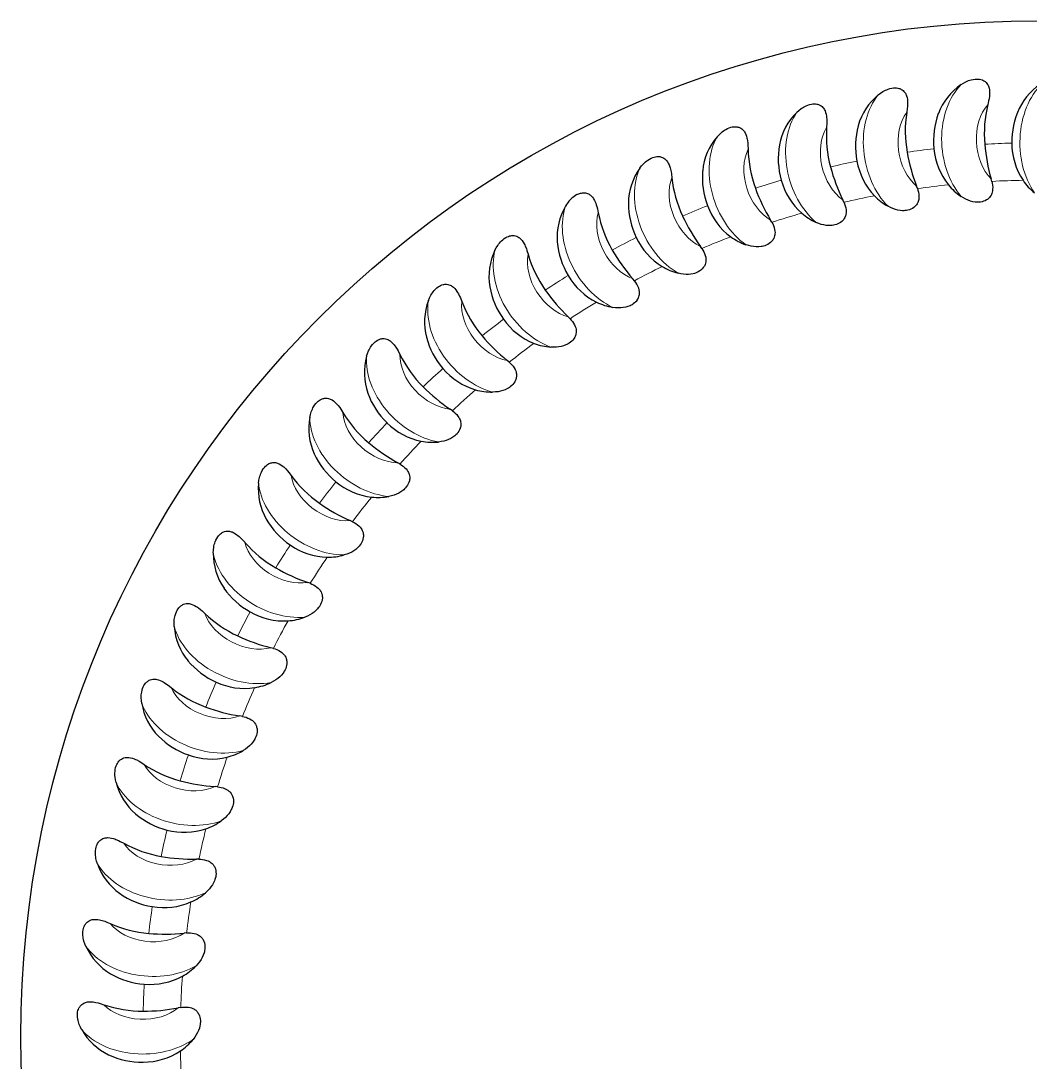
# Model space of a CAD drawing. Extents: x 89 to 647, y -82 to 440.
# Drawn here: x 581.19 to 614.08, y 228.27 to 262.23 of the extents above; entities that cross this region are included whole.
import ezdxf

# ---------------------------------------------------------------- set-up
doc = ezdxf.new("R2010")
doc.units = 0
doc.header["$LTSCALE"] = 7
doc.header["$MEASUREMENT"] = 0
doc.layers.add('8', color=250, linetype='CONTINUOUS', lineweight=15)

msp = doc.modelspace()

# ---------------------------------------------------------------- linework, layer by layer
at = {"layer": '8', "lineweight": 30, "ltscale": 0.002045}
for p, q in [((612.832, 256.991), (612.811, 257.07)), ((610.407, 256.756), (610.379, 256.833)), ((608.011, 256.31), (607.977, 256.384)), ((605.664, 255.657), (605.623, 255.728)), ((593.544, 247.775), (593.474, 247.816)), ((591.996, 245.893), (591.922, 245.928)), ((590.617, 243.884), (590.54, 243.913)), ((588.41, 239.545), (588.33, 239.56)), ((587.598, 237.248), (587.517, 237.255)), ((586.99, 234.888), (586.908, 234.889))]:
    msp.add_line(p, q, dxfattribs=at)
at = {"layer": '8', "lineweight": 30, "ltscale": 0.002044}
for p, q in [((603.382, 254.802), (603.335, 254.869)), ((601.184, 253.752), (601.131, 253.815)), ((597.102, 251.097), (597.04, 251.15)), ((595.251, 249.514), (595.184, 249.561)), ((586.589, 232.485), (586.508, 232.478)), ((586.4, 230.056), (586.319, 230.042))]:
    msp.add_line(p, q, dxfattribs=at)
at = {"layer": '8', "lineweight": 30, "ltscale": 0.002046}
for p, q in [((599.085, 252.514), (599.027, 252.572)), ((589.419, 241.763), (589.34, 241.784))]:
    msp.add_line(p, q, dxfattribs=at)
at = {"layer": '8', "lineweight": 30}
for points in [[(611.829, 260.145), (611.908, 260.195), (611.99, 260.239), (612.032, 260.258), (612.076, 260.275), (612.119, 260.29), (612.163, 260.303), (612.224, 260.316), (612.284, 260.325), (612.345, 260.328), (612.39, 260.326), (612.434, 260.32), (612.477, 260.311), (612.518, 260.297), (612.544, 260.287), (612.568, 260.274), (612.591, 260.26), (612.613, 260.245), (612.645, 260.216), (612.673, 260.185), (612.696, 260.15), (612.711, 260.123), (612.724, 260.094), (612.735, 260.064), (612.743, 260.034), (612.754, 259.975), (612.76, 259.915), (612.76, 259.855), (612.758, 259.811), (612.754, 259.767), (612.741, 259.68), (612.729, 259.617), (612.701, 259.492)], [(609.133, 259.811), (609.207, 259.867), (609.285, 259.918), (609.326, 259.941), (609.367, 259.962), (609.409, 259.98), (609.452, 259.997), (609.511, 260.015), (609.571, 260.029), (609.631, 260.037), (609.676, 260.039), (609.721, 260.038), (609.764, 260.032), (609.806, 260.022), (609.832, 260.014), (609.858, 260.004), (609.882, 259.992), (609.905, 259.978), (609.939, 259.952), (609.97, 259.923), (609.996, 259.891), (610.014, 259.865), (610.029, 259.838), (610.042, 259.809), (610.053, 259.78), (610.069, 259.722), (610.08, 259.663), (610.086, 259.602), (610.087, 259.559), (610.087, 259.515), (610.082, 259.427), (610.076, 259.363), (610.058, 259.235)], [(606.476, 259.243), (606.545, 259.305), (606.618, 259.362), (606.657, 259.388), (606.696, 259.413), (606.737, 259.435), (606.778, 259.456), (606.835, 259.479), (606.893, 259.498), (606.953, 259.511), (606.997, 259.517), (607.042, 259.52), (607.086, 259.518), (607.128, 259.512), (607.155, 259.506), (607.181, 259.498), (607.206, 259.488), (607.23, 259.476), (607.267, 259.454), (607.3, 259.427), (607.329, 259.397), (607.349, 259.373), (607.366, 259.347), (607.382, 259.32), (607.396, 259.292), (607.417, 259.236), (607.432, 259.178), (607.443, 259.118), (607.449, 259.074), (607.452, 259.031), (607.455, 258.943), (607.454, 258.878), (607.448, 258.75)], [(603.879, 258.445), (603.942, 258.513), (604.01, 258.576), (604.046, 258.606), (604.084, 258.634), (604.122, 258.66), (604.161, 258.683), (604.216, 258.712), (604.272, 258.736), (604.33, 258.754), (604.374, 258.764), (604.418, 258.77), (604.462, 258.772), (604.505, 258.77), (604.532, 258.766), (604.559, 258.76), (604.585, 258.753), (604.61, 258.743), (604.648, 258.724), (604.683, 258.701), (604.715, 258.674), (604.737, 258.651), (604.757, 258.627), (604.775, 258.601), (604.791, 258.574), (604.817, 258.52), (604.837, 258.463), (604.853, 258.405), (604.862, 258.362), (604.87, 258.319), (604.88, 258.232), (604.885, 258.167), (604.89, 258.039)], [(601.361, 257.424), (601.418, 257.497), (601.48, 257.566), (601.514, 257.599), (601.549, 257.63), (601.584, 257.659), (601.621, 257.686), (601.673, 257.719), (601.728, 257.748), (601.784, 257.771), (601.827, 257.785), (601.87, 257.795), (601.913, 257.801), (601.957, 257.802), (601.984, 257.801), (602.011, 257.797), (602.038, 257.792), (602.063, 257.785), (602.103, 257.769), (602.14, 257.749), (602.174, 257.725), (602.198, 257.704), (602.22, 257.681), (602.24, 257.657), (602.258, 257.632), (602.289, 257.58), (602.314, 257.526), (602.335, 257.469), (602.348, 257.427), (602.359, 257.385), (602.377, 257.299), (602.388, 257.235), (602.404, 257.107)], [(610.407, 256.756), (610.424, 256.699), (610.44, 256.638), (610.451, 256.573), (610.456, 256.509), (610.455, 256.454), (610.449, 256.404), (610.44, 256.362), (610.431, 256.332), (610.42, 256.305), (610.397, 256.26), (610.373, 256.223), (610.355, 256.201), (610.337, 256.181), (610.314, 256.16), (610.291, 256.141), (610.244, 256.11), (610.197, 256.085), (610.148, 256.067), (610.099, 256.053), (610.05, 256.043), (610, 256.037), (609.962, 256.035), (609.923, 256.035), (609.844, 256.041), (609.767, 256.054), (609.69, 256.074), (609.61, 256.102), (609.53, 256.136), (609.449, 256.179)], [(612.832, 256.991), (612.844, 256.933), (612.854, 256.871), (612.86, 256.805), (612.859, 256.741), (612.854, 256.686), (612.844, 256.637), (612.831, 256.596), (612.819, 256.567), (612.806, 256.541), (612.779, 256.498), (612.752, 256.463), (612.732, 256.443), (612.712, 256.424), (612.688, 256.405), (612.663, 256.388), (612.614, 256.361), (612.564, 256.341), (612.514, 256.327), (612.465, 256.317), (612.414, 256.312), (612.364, 256.311), (612.326, 256.312), (612.287, 256.315), (612.209, 256.328), (612.134, 256.348), (612.058, 256.375), (611.982, 256.409), (611.905, 256.45), (611.828, 256.5)], [(599.312, 256.56), (599.263, 256.533), (599.217, 256.501), (599.172, 256.466), (599.14, 256.438), (599.11, 256.408), (599.052, 256.344), (599, 256.277), (598.97, 256.233), (598.942, 256.187)], [(599.312, 256.56), (599.37, 256.586), (599.4, 256.596), (599.43, 256.605), (599.46, 256.611), (599.49, 256.615), (599.519, 256.617), (599.549, 256.617), (599.587, 256.613), (599.623, 256.605), (599.659, 256.593), (599.684, 256.582), (599.707, 256.569), (599.73, 256.555), (599.751, 256.539), (599.786, 256.507), (599.818, 256.472), (599.846, 256.434), (599.865, 256.403), (599.882, 256.372), (599.905, 256.325), (599.924, 256.278), (599.943, 256.223), (599.96, 256.168), (599.978, 256.1), (599.994, 256.032), (600.008, 255.963)], [(608.011, 256.31), (608.034, 256.255), (608.054, 256.195), (608.071, 256.132), (608.082, 256.068), (608.086, 256.013), (608.084, 255.964), (608.079, 255.921), (608.072, 255.89), (608.064, 255.863), (608.045, 255.816), (608.024, 255.777), (608.008, 255.753), (607.992, 255.731), (607.971, 255.708), (607.949, 255.687), (607.906, 255.652), (607.86, 255.624), (607.814, 255.601), (607.767, 255.583), (607.718, 255.569), (607.669, 255.559), (607.631, 255.554), (607.592, 255.55), (607.513, 255.549), (607.436, 255.556), (607.356, 255.569), (607.275, 255.589), (607.192, 255.617), (607.108, 255.652)], [(605.664, 255.657), (605.691, 255.604), (605.717, 255.547), (605.739, 255.485), (605.755, 255.423), (605.764, 255.368), (605.767, 255.319), (605.765, 255.275), (605.761, 255.244), (605.755, 255.216), (605.741, 255.168), (605.723, 255.127), (605.709, 255.102), (605.695, 255.079), (605.676, 255.054), (605.657, 255.031), (605.616, 254.993), (605.573, 254.96), (605.529, 254.934), (605.483, 254.912), (605.436, 254.893), (605.388, 254.879), (605.351, 254.87), (605.313, 254.864), (605.234, 254.856), (605.156, 254.856), (605.076, 254.862), (604.993, 254.875), (604.908, 254.895), (604.821, 254.923)], [(596.64, 254.744), (596.683, 254.826), (596.732, 254.905), (596.759, 254.943), (596.788, 254.98), (596.819, 255.015), (596.85, 255.048), (596.896, 255.09), (596.944, 255.127), (596.996, 255.16), (597.035, 255.181), (597.076, 255.198), (597.118, 255.212), (597.16, 255.22), (597.188, 255.224), (597.215, 255.225), (597.242, 255.225), (597.269, 255.222), (597.31, 255.213), (597.351, 255.2), (597.388, 255.182), (597.415, 255.166), (597.44, 255.147), (597.464, 255.127), (597.487, 255.105), (597.526, 255.06), (597.56, 255.01), (597.591, 254.958), (597.611, 254.919), (597.629, 254.879), (597.662, 254.798), (597.683, 254.737), (597.721, 254.614)], [(603.382, 254.802), (603.414, 254.752), (603.444, 254.697), (603.472, 254.637), (603.494, 254.577), (603.507, 254.523), (603.514, 254.474), (603.516, 254.431), (603.515, 254.399), (603.512, 254.371), (603.502, 254.321), (603.487, 254.279), (603.476, 254.253), (603.463, 254.229), (603.447, 254.203), (603.43, 254.178), (603.393, 254.136), (603.353, 254.1), (603.311, 254.07), (603.267, 254.044), (603.222, 254.022), (603.175, 254.003), (603.139, 253.991), (603.102, 253.981), (603.024, 253.967), (602.946, 253.959), (602.866, 253.959), (602.782, 253.964), (602.696, 253.977), (602.606, 253.998)], [(601.225, 253.059), (601.261, 253.1), (601.293, 253.146), (601.307, 253.172), (601.32, 253.201), (601.331, 253.231), (601.341, 253.264), (601.348, 253.305), (601.351, 253.351), (601.348, 253.405), (601.34, 253.453), (601.325, 253.507), (601.3, 253.571), (601.266, 253.634), (601.227, 253.694), (601.184, 253.752)], [(594.472, 253.107), (594.508, 253.192), (594.55, 253.275), (594.574, 253.315), (594.6, 253.354), (594.627, 253.391), (594.655, 253.427), (594.697, 253.473), (594.742, 253.514), (594.79, 253.552), (594.828, 253.576), (594.867, 253.597), (594.908, 253.614), (594.949, 253.626), (594.976, 253.632), (595.003, 253.636), (595.03, 253.637), (595.057, 253.637), (595.099, 253.632), (595.14, 253.622), (595.18, 253.607), (595.208, 253.594), (595.235, 253.578), (595.26, 253.559), (595.285, 253.539), (595.327, 253.498), (595.366, 253.452), (595.401, 253.402), (595.424, 253.365), (595.446, 253.327), (595.486, 253.249), (595.512, 253.19), (595.561, 253.071)], [(601.225, 253.059), (601.188, 253.025), (601.148, 252.995), (601.107, 252.968), (601.075, 252.951), (601.042, 252.935), (600.973, 252.908), (600.9, 252.888), (600.823, 252.874), (600.743, 252.866), (600.659, 252.865), (600.572, 252.87), (600.481, 252.883)], [(599.085, 252.514), (599.125, 252.47), (599.165, 252.421), (599.202, 252.367), (599.234, 252.311), (599.257, 252.26), (599.272, 252.213), (599.282, 252.171), (599.286, 252.14), (599.288, 252.111), (599.286, 252.061), (599.28, 252.017), (599.273, 251.989), (599.265, 251.963), (599.253, 251.934), (599.24, 251.907), (599.211, 251.86), (599.178, 251.817), (599.142, 251.78), (599.104, 251.747), (599.063, 251.717), (599.02, 251.691), (598.987, 251.673), (598.951, 251.656), (598.877, 251.629), (598.802, 251.608), (598.723, 251.593), (598.64, 251.584), (598.553, 251.582), (598.461, 251.586)], [(592.455, 251.286), (592.483, 251.374), (592.518, 251.46), (592.539, 251.503), (592.561, 251.544), (592.584, 251.583), (592.61, 251.621), (592.648, 251.67), (592.689, 251.716), (592.734, 251.757), (592.769, 251.784), (592.807, 251.809), (592.845, 251.829), (592.885, 251.845), (592.912, 251.853), (592.938, 251.859), (592.965, 251.863), (592.992, 251.865), (593.034, 251.864), (593.076, 251.858), (593.117, 251.847), (593.146, 251.835), (593.174, 251.822), (593.201, 251.806), (593.227, 251.788), (593.273, 251.75), (593.316, 251.708), (593.355, 251.661), (593.381, 251.627), (593.406, 251.59), (593.453, 251.516), (593.484, 251.46), (593.543, 251.345)], [(597.102, 251.097), (597.146, 251.057), (597.19, 251.012), (597.232, 250.961), (597.269, 250.908), (597.295, 250.86), (597.315, 250.815), (597.328, 250.773), (597.335, 250.743), (597.34, 250.714), (597.342, 250.664), (597.34, 250.619), (597.335, 250.591), (597.329, 250.565), (597.321, 250.535), (597.31, 250.507), (597.285, 250.457), (597.256, 250.412), (597.224, 250.371), (597.188, 250.335), (597.15, 250.302), (597.11, 250.272), (597.078, 250.251), (597.044, 250.232), (596.973, 250.198), (596.9, 250.17), (596.822, 250.149), (596.74, 250.133), (596.653, 250.123), (596.562, 250.119)], [(590.605, 249.296), (590.625, 249.387), (590.653, 249.476), (590.669, 249.52), (590.688, 249.563), (590.708, 249.604), (590.73, 249.644), (590.763, 249.696), (590.8, 249.745), (590.841, 249.79), (590.874, 249.82), (590.909, 249.848), (590.946, 249.871), (590.985, 249.891), (591.01, 249.901), (591.036, 249.91), (591.062, 249.916), (591.089, 249.92), (591.131, 249.923), (591.174, 249.92), (591.215, 249.913), (591.245, 249.904), (591.274, 249.893), (591.302, 249.879), (591.33, 249.864), (591.379, 249.83), (591.425, 249.792), (591.469, 249.749), (591.498, 249.717), (591.526, 249.683), (591.579, 249.612), (591.615, 249.559), (591.683, 249.45)], [(595.251, 249.514), (595.298, 249.477), (595.346, 249.436), (595.392, 249.389), (595.433, 249.34), (595.464, 249.294), (595.487, 249.25), (595.504, 249.21), (595.514, 249.18), (595.52, 249.153), (595.528, 249.103), (595.529, 249.058), (595.527, 249.03), (595.523, 249.003), (595.517, 248.972), (595.509, 248.943), (595.489, 248.891), (595.464, 248.844), (595.435, 248.801), (595.403, 248.762), (595.368, 248.725), (595.33, 248.692), (595.3, 248.668), (595.268, 248.646), (595.2, 248.606), (595.13, 248.573), (595.054, 248.544), (594.974, 248.521), (594.888, 248.504), (594.797, 248.492)], [(588.935, 247.153), (588.947, 247.245), (588.967, 247.336), (588.979, 247.381), (588.994, 247.426), (589.011, 247.469), (589.029, 247.51), (589.058, 247.565), (589.09, 247.617), (589.127, 247.666), (589.157, 247.699), (589.19, 247.729), (589.225, 247.756), (589.261, 247.779), (589.286, 247.791), (589.311, 247.802), (589.337, 247.811), (589.363, 247.817), (589.405, 247.823), (589.447, 247.824), (589.489, 247.82), (589.52, 247.814), (589.55, 247.806), (589.579, 247.795), (589.608, 247.782), (589.66, 247.753), (589.709, 247.718), (589.756, 247.679), (589.788, 247.65), (589.819, 247.618), (589.877, 247.553), (589.918, 247.503), (589.996, 247.401)], [(593.544, 247.775), (593.594, 247.742), (593.645, 247.706), (593.696, 247.663), (593.741, 247.617), (593.776, 247.574), (593.803, 247.533), (593.823, 247.495), (593.835, 247.466), (593.844, 247.439), (593.856, 247.389), (593.861, 247.345), (593.862, 247.317), (593.86, 247.289), (593.857, 247.259), (593.851, 247.229), (593.835, 247.175), (593.815, 247.126), (593.79, 247.081), (593.761, 247.039), (593.729, 247), (593.695, 246.963), (593.667, 246.937), (593.637, 246.912), (593.573, 246.866), (593.506, 246.827), (593.433, 246.792), (593.355, 246.762), (593.271, 246.737), (593.181, 246.718)], [(591.996, 245.893), (592.049, 245.866), (592.103, 245.833), (592.156, 245.796), (592.205, 245.754), (592.244, 245.714), (592.274, 245.675), (592.298, 245.639), (592.312, 245.611), (592.324, 245.585), (592.34, 245.537), (592.349, 245.493), (592.352, 245.465), (592.353, 245.437), (592.352, 245.407), (592.349, 245.377), (592.338, 245.322), (592.322, 245.271), (592.301, 245.224), (592.276, 245.179), (592.248, 245.137), (592.216, 245.098), (592.191, 245.07), (592.163, 245.042), (592.103, 244.991), (592.04, 244.946), (591.971, 244.905), (591.895, 244.868), (591.814, 244.836), (591.727, 244.809)], [(587.458, 244.873), (587.463, 244.965), (587.474, 245.058), (587.483, 245.104), (587.493, 245.149), (587.506, 245.193), (587.521, 245.237), (587.544, 245.294), (587.572, 245.348), (587.605, 245.4), (587.632, 245.436), (587.662, 245.469), (587.694, 245.498), (587.729, 245.524), (587.752, 245.539), (587.776, 245.552), (587.801, 245.563), (587.826, 245.571), (587.868, 245.581), (587.91, 245.586), (587.952, 245.586), (587.983, 245.582), (588.014, 245.576), (588.044, 245.568), (588.074, 245.558), (588.128, 245.533), (588.18, 245.503), (588.23, 245.468), (588.265, 245.442), (588.298, 245.413), (588.362, 245.353), (588.407, 245.307), (588.494, 245.211)], [(590.617, 243.884), (590.672, 243.861), (590.729, 243.834), (590.785, 243.801), (590.838, 243.764), (590.88, 243.727), (590.914, 243.691), (590.94, 243.657), (590.957, 243.631), (590.971, 243.606), (590.991, 243.559), (591.003, 243.517), (591.009, 243.489), (591.013, 243.461), (591.014, 243.431), (591.014, 243.4), (591.008, 243.345), (590.996, 243.293), (590.979, 243.244), (590.958, 243.197), (590.934, 243.153), (590.906, 243.111), (590.883, 243.081), (590.858, 243.051), (590.803, 242.995), (590.744, 242.944), (590.678, 242.897), (590.607, 242.854), (590.528, 242.815), (590.443, 242.78)], [(586.186, 242.472), (586.182, 242.565), (586.185, 242.658), (586.19, 242.704), (586.197, 242.751), (586.205, 242.796), (586.216, 242.84), (586.235, 242.899), (586.258, 242.956), (586.286, 243.01), (586.31, 243.048), (586.337, 243.084), (586.367, 243.116), (586.399, 243.145), (586.421, 243.161), (586.444, 243.176), (586.467, 243.189), (586.492, 243.2), (586.532, 243.214), (586.574, 243.222), (586.615, 243.225), (586.647, 243.225), (586.678, 243.221), (586.709, 243.216), (586.739, 243.208), (586.796, 243.188), (586.85, 243.163), (586.903, 243.133), (586.94, 243.109), (586.975, 243.084), (587.045, 243.029), (587.093, 242.987), (587.188, 242.9)], [(589.419, 241.763), (589.476, 241.745), (589.534, 241.722), (589.594, 241.694), (589.649, 241.662), (589.694, 241.629), (589.731, 241.596), (589.76, 241.565), (589.78, 241.54), (589.796, 241.516), (589.82, 241.471), (589.836, 241.43), (589.844, 241.403), (589.85, 241.376), (589.854, 241.345), (589.856, 241.315), (589.855, 241.259), (589.848, 241.207), (589.835, 241.156), (589.819, 241.108), (589.798, 241.062), (589.774, 241.018), (589.754, 240.985), (589.732, 240.954), (589.682, 240.893), (589.627, 240.837), (589.566, 240.785), (589.498, 240.736), (589.424, 240.69), (589.342, 240.648)], [(585.128, 239.97), (585.116, 240.062), (585.111, 240.155), (585.111, 240.201), (585.114, 240.248), (585.119, 240.294), (585.126, 240.339), (585.139, 240.399), (585.157, 240.458), (585.18, 240.514), (585.201, 240.554), (585.225, 240.592), (585.251, 240.627), (585.281, 240.658), (585.301, 240.677), (585.323, 240.694), (585.345, 240.709), (585.369, 240.722), (585.408, 240.739), (585.448, 240.751), (585.49, 240.758), (585.521, 240.76), (585.552, 240.759), (585.584, 240.756), (585.615, 240.751), (585.672, 240.736), (585.729, 240.716), (585.784, 240.69), (585.823, 240.67), (585.861, 240.648), (585.934, 240.6), (585.987, 240.562), (586.088, 240.483)], [(588.41, 239.545), (588.468, 239.532), (588.529, 239.515), (588.59, 239.492), (588.649, 239.464), (588.696, 239.436), (588.736, 239.406), (588.768, 239.377), (588.789, 239.354), (588.807, 239.332), (588.835, 239.29), (588.854, 239.25), (588.865, 239.223), (588.873, 239.197), (588.88, 239.167), (588.885, 239.137), (588.888, 239.082), (588.886, 239.028), (588.878, 238.977), (588.865, 238.928), (588.849, 238.88), (588.829, 238.834), (588.812, 238.8), (588.792, 238.766), (588.748, 238.701), (588.698, 238.641), (588.642, 238.584), (588.578, 238.529), (588.508, 238.477), (588.431, 238.428)], [(584.291, 237.385), (584.271, 237.475), (584.259, 237.567), (584.255, 237.614), (584.254, 237.661), (584.254, 237.707), (584.257, 237.753), (584.266, 237.814), (584.278, 237.874), (584.297, 237.932), (584.314, 237.973), (584.334, 238.013), (584.357, 238.05), (584.384, 238.084), (584.403, 238.104), (584.423, 238.123), (584.444, 238.14), (584.466, 238.155), (584.504, 238.175), (584.543, 238.191), (584.584, 238.201), (584.614, 238.206), (584.646, 238.208), (584.677, 238.208), (584.709, 238.206), (584.767, 238.196), (584.826, 238.18), (584.883, 238.16), (584.923, 238.143), (584.963, 238.124), (585.04, 238.083), (585.096, 238.05), (585.204, 237.98)], [(587.598, 237.248), (587.657, 237.24), (587.719, 237.228), (587.783, 237.211), (587.843, 237.188), (587.893, 237.164), (587.935, 237.138), (587.969, 237.112), (587.992, 237.091), (588.012, 237.07), (588.044, 237.03), (588.067, 236.992), (588.079, 236.967), (588.09, 236.941), (588.1, 236.912), (588.107, 236.883), (588.115, 236.828), (588.117, 236.774), (588.114, 236.723), (588.106, 236.672), (588.094, 236.624), (588.078, 236.576), (588.063, 236.54), (588.047, 236.505), (588.008, 236.436), (587.964, 236.372), (587.913, 236.31), (587.855, 236.25), (587.789, 236.192), (587.716, 236.136)], [(583.684, 234.737), (583.656, 234.825), (583.635, 234.916), (583.627, 234.962), (583.622, 235.008), (583.619, 235.054), (583.618, 235.1), (583.62, 235.162), (583.628, 235.223), (583.641, 235.282), (583.655, 235.325), (583.671, 235.366), (583.691, 235.405), (583.715, 235.441), (583.732, 235.463), (583.75, 235.484), (583.77, 235.502), (583.79, 235.519), (583.826, 235.543), (583.864, 235.561), (583.904, 235.575), (583.934, 235.583), (583.965, 235.588), (583.996, 235.59), (584.028, 235.591), (584.087, 235.586), (584.146, 235.576), (584.205, 235.56), (584.247, 235.547), (584.288, 235.532), (584.369, 235.497), (584.427, 235.469), (584.541, 235.409)], [(586.99, 234.888), (587.05, 234.886), (587.112, 234.879), (587.177, 234.868), (587.239, 234.85), (587.29, 234.831), (587.335, 234.808), (587.371, 234.785), (587.396, 234.766), (587.418, 234.747), (587.452, 234.711), (587.479, 234.675), (587.494, 234.65), (587.506, 234.626), (587.518, 234.598), (587.528, 234.569), (587.542, 234.515), (587.548, 234.462), (587.549, 234.41), (587.546, 234.36), (587.538, 234.31), (587.526, 234.261), (587.515, 234.224), (587.502, 234.188), (587.469, 234.116), (587.43, 234.048), (587.385, 233.982), (587.332, 233.917), (587.272, 233.853), (587.204, 233.792)], [(583.309, 232.046), (583.274, 232.131), (583.245, 232.22), (583.233, 232.265), (583.224, 232.311), (583.217, 232.356), (583.212, 232.402), (583.209, 232.464), (583.211, 232.525), (583.219, 232.585), (583.229, 232.629), (583.242, 232.672), (583.259, 232.712), (583.279, 232.751), (583.294, 232.774), (583.31, 232.796), (583.328, 232.816), (583.347, 232.834), (583.381, 232.861), (583.417, 232.883), (583.455, 232.9), (583.485, 232.91), (583.515, 232.918), (583.546, 232.923), (583.577, 232.926), (583.637, 232.927), (583.697, 232.922), (583.757, 232.912), (583.799, 232.902), (583.842, 232.89), (583.925, 232.863), (583.986, 232.84), (584.104, 232.79)], [(586.589, 232.485), (586.649, 232.487), (586.712, 232.486), (586.777, 232.481), (586.841, 232.469), (586.894, 232.454), (586.94, 232.435), (586.978, 232.416), (587.005, 232.399), (587.028, 232.382), (587.066, 232.348), (587.095, 232.315), (587.112, 232.292), (587.127, 232.269), (587.141, 232.242), (587.154, 232.214), (587.172, 232.161), (587.183, 232.109), (587.188, 232.057), (587.189, 232.007), (587.186, 231.956), (587.178, 231.906), (587.17, 231.869), (587.16, 231.832), (587.134, 231.757), (587.102, 231.686), (587.062, 231.616), (587.015, 231.547), (586.961, 231.478), (586.899, 231.411)], [(583.17, 229.332), (583.128, 229.415), (583.091, 229.5), (583.076, 229.544), (583.062, 229.589), (583.051, 229.634), (583.042, 229.679), (583.034, 229.74), (583.031, 229.801), (583.034, 229.862), (583.039, 229.907), (583.049, 229.95), (583.062, 229.992), (583.079, 230.032), (583.092, 230.056), (583.106, 230.079), (583.122, 230.101), (583.14, 230.121), (583.171, 230.151), (583.205, 230.176), (583.241, 230.196), (583.27, 230.209), (583.299, 230.219), (583.33, 230.227), (583.361, 230.233), (583.42, 230.239), (583.48, 230.239), (583.541, 230.234), (583.584, 230.228), (583.627, 230.22), (583.713, 230.2), (583.775, 230.183), (583.897, 230.143)], [(586.4, 230.056), (586.459, 230.063), (586.522, 230.068), (586.588, 230.068), (586.652, 230.062), (586.706, 230.051), (586.753, 230.037), (586.793, 230.02), (586.821, 230.006), (586.846, 229.991), (586.886, 229.961), (586.919, 229.93), (586.937, 229.909), (586.954, 229.887), (586.971, 229.861), (586.986, 229.835), (587.008, 229.784), (587.024, 229.733), (587.034, 229.682), (587.039, 229.632), (587.04, 229.581), (587.037, 229.531), (587.032, 229.493), (587.026, 229.455), (587.006, 229.378), (586.98, 229.305), (586.947, 229.232), (586.906, 229.158), (586.858, 229.086), (586.802, 229.013)]]:
    msp.add_lwpolyline(points, dxfattribs=at)
msp.add_circle((614.313, 229.101), 33.125, dxfattribs=at)
for centre, radius, start, end in [((612.945, 258.511), 1.979, 124.3173, 159.6491), ((615.515, 258.516), 1.981, 119.3296, 154.6285), ((610.387, 258.279), 1.979, 129.3173, 164.6491), ((616.529, 258.55), 3.943, 166.1762, 185.056), ((607.859, 257.826), 1.979, 134.3173, 169.6491), ((613.954, 258.631), 3.943, 171.1762, 190.056), ((613.491, 258.32), 2.559, 159.8954, 185.8909), ((616.042, 258.281), 2.56, 154.9154, 180.8997), ((611.382, 258.487), 3.943, 176.1762, 195.056), ((610.949, 258.138), 2.56, 164.9154, 190.8997), ((605.38, 257.154), 1.979, 139.3173, 174.6491), ((608.431, 257.734), 2.56, 169.9154, 195.8997), ((618.639, 258.732), 6.061, 185.0196, 195.9183), ((615.699, 258.247), 2.217, 180.1822, 213.428), ((608.832, 258.12), 3.943, 181.1762, 200.056), ((616.04, 258.997), 6.061, 190.0196, 200.9183), ((613.153, 258.257), 2.217, 185.1786, 218.4218), ((602.969, 256.269), 1.979, 144.3173, 179.6491), ((613.428, 259.033), 6.061, 195.0196, 205.9183), ((610.617, 258.045), 2.217, 190.1786, 223.4218), ((606.324, 257.532), 3.943, 186.1762, 205.056), ((605.958, 257.112), 2.56, 174.9154, 200.8997), ((610.822, 258.842), 6.061, 200.0196, 210.9183), ((608.108, 257.613), 2.217, 195.1786, 228.4218), ((612.929, 258.105), 1.947, 219.0325, 235.5549), ((615.462, 258.116), 1.947, 214.0325, 230.5549), ((610.406, 257.874), 1.947, 224.0325, 240.5549), ((600.644, 255.177), 1.979, 149.3173, 184.6491), ((603.548, 256.278), 2.56, 179.9154, 205.8997), ((605.647, 256.964), 2.217, 200.1786, 233.4218), ((603.876, 256.727), 3.943, 191.1762, 210.056), ((608.244, 258.425), 6.061, 205.0196, 215.9183), ((607.913, 257.424), 1.947, 229.0325, 245.5549), ((601.221, 255.236), 2.56, 184.9154, 210.8997), ((603.251, 256.102), 2.217, 205.1786, 238.4218), ((605.469, 256.759), 1.947, 234.0325, 250.5549), ((598.424, 253.887), 1.979, 154.3173, 189.6491), ((605.711, 257.784), 6.061, 210.0196, 220.9183), ((601.508, 255.712), 3.943, 196.1762, 215.056), ((603.092, 255.883), 1.947, 239.0325, 255.5549), ((600.94, 255.035), 2.217, 210.1786, 243.4218), ((598.993, 253.995), 2.56, 189.9154, 215.8997), ((603.244, 256.925), 6.061, 215.0196, 225.9183), ((596.324, 252.407), 1.979, 159.3173, 194.6491), ((599.238, 254.495), 3.943, 201.1762, 220.056), ((600.801, 254.803), 1.947, 244.0325, 260.5549), ((598.731, 253.771), 2.217, 215.1786, 248.4218), ((600.861, 255.855), 6.061, 220.0196, 230.9183), ((596.881, 252.565), 2.56, 194.9154, 220.8997), ((598.612, 253.527), 1.947, 249.0325, 265.5549), ((594.363, 250.751), 1.981, 164.3296, 199.6285), ((597.082, 253.085), 3.943, 206.1762, 225.056), ((596.64, 252.319), 2.217, 220.1786, 253.4218), ((598.58, 254.581), 6.061, 225.0196, 235.9183), ((594.903, 250.957), 2.56, 199.9154, 225.8997), ((596.543, 252.066), 1.947, 254.0326, 270.5549), ((592.55, 248.93), 1.979, 169.3173, 204.6491), ((595.057, 251.491), 3.943, 211.1762, 230.056), ((594.683, 250.69), 2.217, 225.1822, 258.428), ((596.419, 253.112), 6.061, 230.0196, 240.9183), ((594.609, 250.43), 1.947, 259.0325, 275.5549), ((593.072, 249.182), 2.56, 204.9154, 230.8997), ((593.179, 249.728), 3.943, 216.1762, 235.056), ((590.905, 246.957), 1.979, 174.3173, 209.6491), ((592.876, 248.898), 2.217, 230.1786, 263.4218), ((592.825, 248.631), 1.947, 264.0325, 280.5549), ((594.395, 251.461), 6.061, 235.0196, 245.9183), ((591.402, 247.254), 2.56, 209.9154, 235.8997), ((591.461, 247.808), 3.943, 221.1762, 240.056), ((589.438, 244.849), 1.979, 179.3173, 214.6491), ((591.233, 246.954), 2.217, 235.1786, 268.4218), ((591.204, 246.684), 1.947, 269.0325, 285.5549), ((592.522, 249.64), 6.061, 240.0196, 250.9183), ((589.907, 245.188), 2.56, 214.9154, 240.8997), ((589.918, 245.745), 3.943, 226.1762, 245.056), ((589.764, 244.874), 2.217, 240.1822, 273.428), ((588.16, 242.621), 1.979, 184.3173, 219.6491), ((589.76, 244.603), 1.947, 274.0325, 290.5549), ((590.815, 247.663), 6.061, 245.0196, 255.9183), ((588.598, 243), 2.56, 219.9154, 245.8997), ((588.56, 243.555), 3.943, 231.1762, 250.056), ((588.483, 242.675), 2.217, 245.1786, 278.4218), ((588.502, 242.404), 1.947, 279.0325, 295.5549), ((587.081, 240.29), 1.979, 189.3173, 224.6491), ((589.286, 245.544), 6.061, 250.0196, 260.9183), ((587.485, 240.706), 2.56, 224.9154, 250.8997), ((587.441, 240.104), 1.947, 284.0325, 300.5549), ((587.398, 240.372), 2.217, 250.1786, 283.4218), ((587.399, 241.256), 3.943, 236.1762, 255.056), ((586.209, 237.874), 1.979, 194.3173, 229.6491), ((587.948, 243.3), 6.061, 255.0196, 265.9183), ((586.575, 238.323), 2.56, 229.9154, 255.8997), ((586.584, 237.72), 1.947, 289.0326, 305.5549), ((586.518, 237.983), 2.217, 255.1786, 288.4218), ((586.442, 238.864), 3.943, 241.1762, 260.056), ((586.811, 240.949), 6.061, 260.0196, 270.9183), ((585.552, 235.392), 1.979, 199.3173, 234.6491), ((585.877, 235.871), 2.56, 234.9154, 260.8997), ((585.939, 235.271), 1.947, 294.0325, 310.5549), ((585.85, 235.527), 2.217, 260.1822, 293.428), ((585.697, 236.397), 3.943, 246.1762, 265.056), ((585.883, 238.507), 6.061, 265.0196, 275.9183), ((585.113, 232.861), 1.979, 204.3173, 239.6491), ((585.509, 232.774), 1.947, 299.0325, 315.5549), ((585.395, 233.367), 2.56, 239.9154, 265.8997), ((585.398, 233.022), 2.217, 265.1786, 298.4218), ((585.17, 233.876), 3.943, 251.1762, 270.056), ((585.172, 235.993), 6.061, 270.0196, 280.9183), ((584.896, 230.302), 1.979, 209.3173, 244.6491), ((585.298, 230.25), 1.947, 304.0325, 320.5549), ((585.167, 230.487), 2.217, 270.1822, 303.428), ((585.133, 230.83), 2.56, 244.9154, 270.8997)]:
    msp.add_arc(centre, radius, start, end, dxfattribs=at)
at = {"layer": '8', "lineweight": 13}
for radius, start, end in [(29.151, 91.6342, 93.3658), (29.151, 96.6342, 98.3657), (29.151, 101.6342, 103.3658), (29.151, 106.6342, 108.3658), (27.929, 95.9522, 98.0404), (27.929, 90.9522, 93.0404), (27.929, 100.9522, 103.0404), (29.151, 111.6342, 113.3658), (27.929, 105.9522, 108.0404), (29.151, 116.6342, 118.3658), (27.929, 110.9522, 113.0404), (27.929, 115.9522, 118.0404), (29.151, 121.6342, 123.3658), (27.929, 120.9522, 123.0404), (29.151, 126.6342, 128.3658), (27.929, 125.9522, 128.0404), (29.151, 131.6342, 133.3658), (27.929, 130.9522, 133.0404), (29.151, 136.6342, 138.3658), (27.929, 135.9522, 138.0404), (29.151, 141.6342, 143.3658), (27.929, 140.9522, 143.0404), (29.151, 146.6342, 148.3658), (27.929, 145.9522, 148.0404), (29.151, 151.6342, 153.3658), (27.929, 150.9522, 153.0404), (29.151, 156.6342, 158.3658), (27.929, 155.9522, 158.0404), (29.151, 161.6342, 163.3658), (27.929, 160.9522, 163.0404), (29.151, 166.6342, 168.3658), (27.929, 165.9522, 168.0404), (29.151, 171.6342, 173.3658), (27.929, 170.9522, 173.0404), (27.929, 175.9522, 178.0404), (29.151, 176.6342, 178.3658), (27.929, 180.9522, 183.0404)]:
    msp.add_arc((614.313, 229.101), radius, start, end, dxfattribs=at)
at = {"layer": '8', "lineweight": 13, "extrusion": (0, 0, -1)}
for centre, major_axis, start_param, end_param in [((612.847, 258.234), (-0.203, 2.316), 3.930313, 5.742052), ((615.391, 258.251), (0, 2.325), 3.930313, 5.742052), ((610.313, 257.995), (-0.404, 2.29), 3.930313, 5.742052), ((613.41, 258.283), (-0.133, 1.519), 3.851702, 5.691338), ((607.81, 257.537), (-0.602, 2.246), 3.930313, 5.742052), ((610.87, 258.094), (-0.265, 1.502), 3.851702, 5.691338), ((608.357, 257.683), (-0.395, 1.473), 3.851702, 5.691338), ((605.356, 256.862), (-0.795, 2.185), 3.930313, 5.742052), ((605.888, 257.055), (-0.522, 1.433), 3.851702, 5.691338), ((602.971, 255.976), (-0.983, 2.107), 3.930313, 5.742052), ((603.484, 256.215), (-0.644, 1.382), 3.851702, 5.691338), ((600.672, 254.885), (-1.162, 2.014), 3.930313, 5.742052), ((601.162, 255.168), (-0.763, 1.321), 3.851702, 5.691338), ((598.477, 253.598), (-1.334, 1.905), 3.930313, 5.742052), ((598.94, 253.922), (-0.875, 1.249), 3.851702, 5.691338), ((596.402, 252.124), (-1.495, 1.781), 3.930313, 5.742052), ((596.835, 252.488), (-0.98, 1.168), 3.851702, 5.691338), ((594.463, 250.476), (-1.644, 1.644), 3.930313, 5.742052), ((594.863, 250.876), (-1.078, 1.078), 3.851702, 5.691338), ((592.676, 248.664), (-1.781, 1.494), 3.930313, 5.742052), ((593.04, 249.098), (-1.168, 0.98), 3.851702, 5.691338), ((591.378, 247.167), (-1.249, 0.875), 3.851702, 5.691338), ((591.053, 246.704), (-1.905, 1.334), 3.930313, 5.742052), ((589.89, 245.1), (-1.321, 0.763), 3.851702, 5.691338), ((589.608, 244.61), (-2.013, 1.163), 3.930313, 5.742052), ((588.589, 242.91), (-1.382, 0.645), 3.851702, 5.691338), ((588.35, 242.398), (-2.107, 0.983), 3.930313, 5.742052), ((587.483, 240.616), (-1.433, 0.522), 3.851702, 5.691338), ((587.29, 240.084), (-2.185, 0.795), 3.930313, 5.742052), ((586.582, 238.233), (-1.473, 0.395), 3.851702, 5.691338), ((586.435, 237.687), (-2.246, 0.602), 3.930313, 5.742052), ((585.891, 235.782), (-1.502, 0.265), 3.851702, 5.691338), ((585.793, 235.225), (-2.29, 0.404), 3.930313, 5.742052), ((585.417, 233.279), (-1.519, 0.133), 3.851702, 5.691338), ((585.368, 232.716), (-2.316, 0.203), 3.930313, 5.742052), ((585.163, 230.745), (-1.525, 0), 3.851702, 5.691338), ((585.163, 230.179), (-2.325, 0), 3.930313, 5.742052)]:
    msp.add_ellipse(centre, major_axis=major_axis, ratio=0.707107, start_param=start_param, end_param=end_param, dxfattribs=at)

doc.saveas('drawing.dxf')
